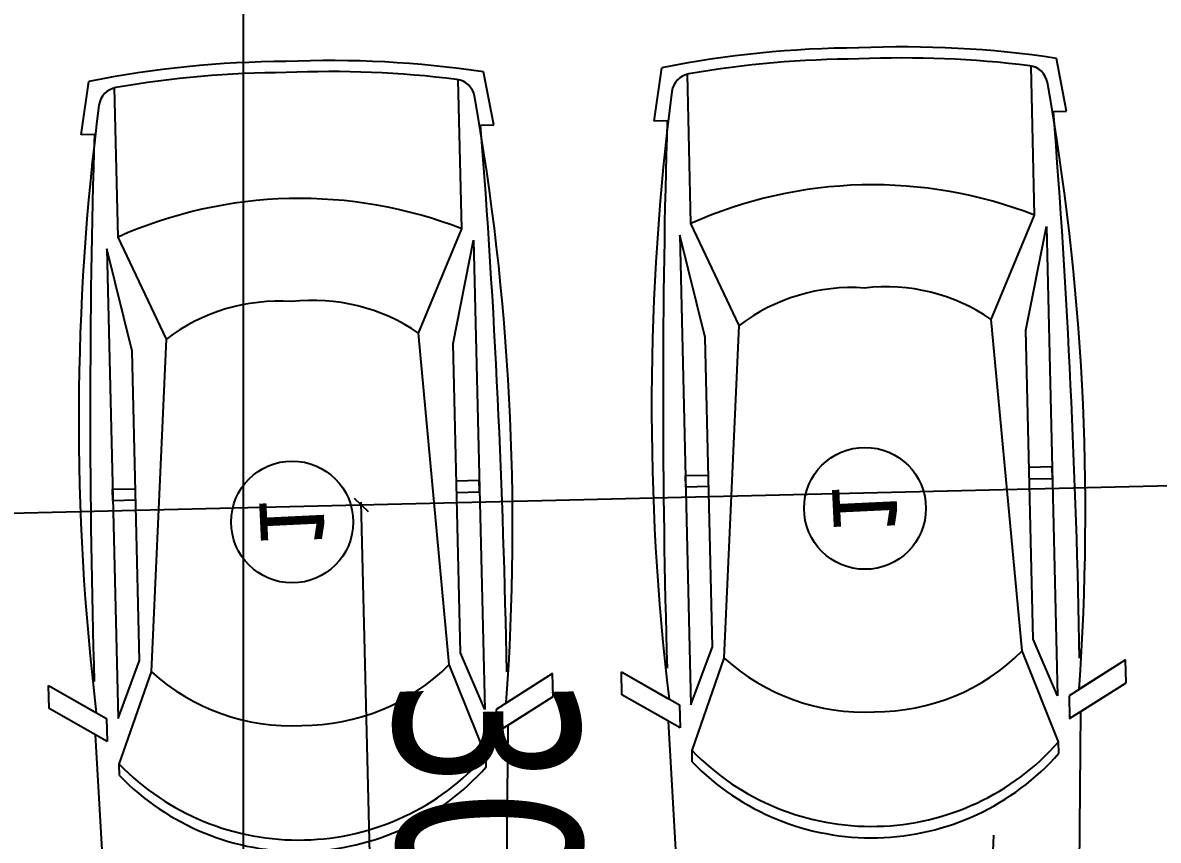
# Model space of a CAD drawing. Header units: millimetres. Extents: x 43168.9 to 43194.6, y -25545.1 to -25543.4.
# Drawn here: x 43169.4706 to 43169.5697, y -25544.7474 to -25544.676 of the extents above; entities that cross this region are included whole.
import ezdxf
from ezdxf.enums import TextEntityAlignment as Align

# ---------------------------------------------------------------- set-up
doc = ezdxf.new("R2010")
doc.units = ezdxf.units.MM
doc.header["$LTSCALE"] = 200
doc.linetypes.add('DASHDOT', pattern=[1, 0.5, -0.25, 0, -0.25])
doc.linetypes.add('DASHDOT2', pattern=[0.5, 0.25, -0.125, 0, -0.125])
for name, color, linetype in [('aks_sgh', 5, 'DASHDOT2'), ('olcu-uyg_sgh', 193, 'Continuous'), ('yapi-yaklasma_sgh', 41, 'DASHDOT')]:
    doc.layers.add(name, color=color, linetype=linetype)
doc.styles.add('dim', font='VERDANA.TTF', dxfattribs={"width": 0.7})
doc.styles.add('text1', font='VERDANA.TTF')

msp = doc.modelspace()

# ---------------------------------------------------------------- linework, layer by layer
at = {"color": 0}
for p, q in [((43169.52572455609, -25544.68462678773), (43169.52638758435, -25544.6799670565)), ((43169.55893002118, -25544.69283876966), (43169.55861996, -25544.67981809993)), ((43169.56171496179, -25544.68376974828), (43169.5608308865, -25544.67914685822)), ((43169.50894419162, -25544.6940290821), (43169.50863413045, -25544.68100841237)), ((43169.51172913224, -25544.68496006072), (43169.51084505695, -25544.68033717067)), ((43169.52893801643, -25544.6935529692), (43169.52862795525, -25544.68053229947)), ((43169.47573872654, -25544.68581710017), (43169.47640175479, -25544.68115736894)), ((43169.47895218688, -25544.69474328164), (43169.4786421257, -25544.68172261191)), ((43169.56057351569, -25544.68379692953), (43169.56171496179, -25544.68376974828)), ((43169.5607152283, -25544.68379355493), (43169.56171496179, -25544.68376974828)), ((43169.51058768613, -25544.68498724198), (43169.51172913224, -25544.68496006072)), ((43169.51072939875, -25544.68498386737), (43169.51172913224, -25544.68496006072)), ((43169.5268660022, -25544.68459960647), (43169.52572455609, -25544.68462678773)), ((43169.52672428959, -25544.68460298108), (43169.52572455609, -25544.68462678773)), ((43169.47688017265, -25544.68578991892), (43169.47573872654, -25544.68581710017)), ((43169.47673846003, -25544.68579329352), (43169.47573872654, -25544.68581710017)), ((43169.55514534708, -25544.70193159769), (43169.55893002118, -25544.69283876966)), ((43169.53315121026, -25544.70245534402), (43169.52893801643, -25544.6935529692)), ((43169.5581683542, -25544.70285991122), (43169.55995356132, -25544.6938146965)), ((43169.55995356132, -25544.6938146965), (43169.56092963403, -25544.73480376965)), ((43169.48316538071, -25544.70364565646), (43169.47895218688, -25544.69474328164)), ((43169.50515951752, -25544.70312191013), (43169.50894419162, -25544.6940290821)), ((43169.52796208959, -25544.69457650934), (43169.52893816229, -25544.73556558249)), ((43169.53017581644, -25544.70352649746), (43169.52796208959, -25544.69457650934)), ((43169.47797626004, -25544.69576682178), (43169.47895233274, -25544.73675589493)), ((43169.48018998688, -25544.7047168099), (43169.47797626004, -25544.69576682178)), ((43169.50818252465, -25544.70405022367), (43169.50996773176, -25544.69500500894)), ((43169.50996773176, -25544.69500500894), (43169.51094380447, -25544.73599408209)), ((43169.53184213617, -25544.73149522857), (43169.53315121026, -25544.70245534402)), ((43169.55783520694, -25544.73087625564), (43169.55514534708, -25544.70193159769)), ((43169.55881113379, -25544.7298527155), (43169.5581683542, -25544.70285991122)), ((43169.48185630661, -25544.73268554101), (43169.48316538071, -25544.70364565646)), ((43169.50784937739, -25544.73206656808), (43169.50515951752, -25544.70312191013)), ((43169.53081859602, -25544.73051930173), (43169.53017581644, -25544.70352649746)), ((43169.48083276647, -25544.73170961417), (43169.48018998688, -25544.7047168099)), ((43169.50882530423, -25544.73104302794), (43169.50818252465, -25544.70405022367)), ((43169.52846202927, -25544.71557091266), (43169.53046149625, -25544.71552329936)), ((43169.52848583592, -25544.71657064615), (43169.52846202927, -25544.71557091266)), ((43169.560453501, -25544.71480909982), (43169.55845403401, -25544.71485671312)), ((43169.56047730765, -25544.71580883331), (43169.560453501, -25544.71480909982)), ((43169.47847619971, -25544.7167612251), (43169.4804756667, -25544.7167136118)), ((43169.51046767144, -25544.71599941226), (43169.50846820446, -25544.71604702557)), ((43169.5104914781, -25544.71699914575), (43169.51046767144, -25544.71599941226)), ((43169.5304853029, -25544.71652303285), (43169.52848583592, -25544.71657064615)), ((43169.55847784066, -25544.71585644662), (43169.56047730765, -25544.71580883331)), ((43169.47850000636, -25544.7177609586), (43169.47847619971, -25544.7167612251)), ((43169.48049947335, -25544.71771334529), (43169.47850000636, -25544.7177609586)), ((43169.50849201111, -25544.71704675905), (43169.5104914781, -25544.71699914575)), ((43169.52893816229, -25544.73556558249), (43169.53081859602, -25544.73051930173)), ((43169.56092963403, -25544.73480376965), (43169.55881113379, -25544.7298527155)), ((43169.51094380447, -25544.73599408209), (43169.50882530423, -25544.73104302794)), ((43169.5290333889, -25544.73956451646), (43169.53184213617, -25544.73149522857)), ((43169.56102486062, -25544.73880270362), (43169.55783520694, -25544.73087625564)), ((43169.47895233274, -25544.73675589493), (43169.48083276647, -25544.73170961417)), ((43169.51103903107, -25544.73999301606), (43169.50784937739, -25544.73206656808)), ((43169.56685661502, -25544.73166172927), (43169.56192936751, -25544.734779963)), ((43169.56685661502, -25544.73166172927), (43169.56291481701, -25544.73415631625)), ((43169.56690422832, -25544.73366119625), (43169.56685661502, -25544.73166172927)), ((43169.56690422832, -25544.73366119625), (43169.56685661502, -25544.73166172927)), ((43169.47904755935, -25544.7407548289), (43169.48185630661, -25544.73268554101)), ((43169.51687078546, -25544.73285204171), (43169.51194353796, -25544.73597027544)), ((43169.51687078546, -25544.73285204171), (43169.51292898746, -25544.73534662869)), ((43169.51691839877, -25544.73485150869), (43169.51687078546, -25544.73285204171)), ((43169.51691839877, -25544.73485150869), (43169.51687078546, -25544.73285204171)), ((43169.5228683414, -25544.73270922192), (43169.5279384288, -25544.73558938914)), ((43169.5228683414, -25544.73270922192), (43169.52692441132, -25544.7350133557)), ((43169.52291595469, -25544.73470868891), (43169.5228683414, -25544.73270922192)), ((43169.52291595469, -25544.73470868891), (43169.5228683414, -25544.73270922192)), ((43169.47288251184, -25544.73389953437), (43169.47795259925, -25544.73677970158)), ((43169.47288251184, -25544.73389953437), (43169.47693858176, -25544.73620366814)), ((43169.47293012514, -25544.73589900135), (43169.47288251184, -25544.73389953437)), ((43169.47293012514, -25544.73589900135), (43169.47288251184, -25544.73389953437)), ((43169.56197698082, -25544.73677942998), (43169.56690422832, -25544.73366119625)), ((43169.56296243032, -25544.73615578324), (43169.56690422832, -25544.73366119625)), ((43169.51199115126, -25544.73796974243), (43169.51691839877, -25544.73485150869)), ((43169.51297660076, -25544.73734609568), (43169.51691839877, -25544.73485150869)), ((43169.52798604211, -25544.73758885613), (43169.52291595469, -25544.73470868891)), ((43169.52697202462, -25544.73701282268), (43169.52291595469, -25544.73470868891)), ((43169.56192936751, -25544.734779963), (43169.56197698082, -25544.73677942998)), ((43169.47800021255, -25544.73877916857), (43169.47293012514, -25544.73589900135)), ((43169.47698619507, -25544.73820313512), (43169.47293012514, -25544.73589900135)), ((43169.51194353796, -25544.73597027544), (43169.51199115126, -25544.73796974243)), ((43169.5279384288, -25544.73558938914), (43169.52798604211, -25544.73758885613)), ((43169.5627067697, -25544.76335280685), (43169.56296243032, -25544.73615578324)), ((43169.47795259925, -25544.73677970158), (43169.47800021255, -25544.73877916857)), ((43169.51272094014, -25544.76454311929), (43169.51297660076, -25544.73734609568)), ((43169.52852194669, -25544.76416684996), (43169.52697202462, -25544.73701282268)), ((43169.47853611714, -25544.7653571624), (43169.47698619507, -25544.73820313512)), ((43169.56104866728, -25544.73980243711), (43169.56102486062, -25544.73880270362)), ((43169.51106283772, -25544.74099274955), (43169.51103903107, -25544.73999301606)), ((43169.52905719555, -25544.74056424995), (43169.5290333889, -25544.73956451646)), ((43169.479071366, -25544.74175456239), (43169.47904755935, -25544.7407548289)), ((43169.55462189247, -25544.76396268746), (43169.55537313162, -25544.74693969142))]:
    msp.add_line(p, q, dxfattribs=at)
at = {"color": 0, "linetype": 'ByBlock', "lineweight": -2}
msp.add_line((43169.50079718493, -25544.71872725393), (43169.49956896384, -25544.7175561549), dxfattribs=at)
for p, q in [((43169.53881316421, -25544.71868226546), (43169.53881316421, -25544.71868226546)), ((43169.48882733466, -25544.71987257791), (43169.48882733466, -25544.71987257791))]:
    msp.add_line(p, q)
at = {"linetype": 'Continuous'}
for centre in [(43169.54412710176, -25544.71842836055), (43169.49414127221, -25544.71961867299)]:
    msp.add_circle(centre, 0.005320000000000346, dxfattribs=at)
at = {"color": 0}
for centre, radius, start, end in [((43169.54392455429, -25544.76788822439), 0.08965309296207911, 90.20920210520774, 101.280314080021), ((43169.54749875428, -25544.76780311197), 0.08965309296207911, 81.44794005489605, 92.51904979442061), ((43169.49393872474, -25544.76907853683), 0.08965309296207911, 90.20920210520774, 101.280314080021), ((43169.49751292473, -25544.76899342441), 0.08965309296207911, 81.44794005489605, 92.51904979442061), ((43169.54392455429, -25544.76788822439), 0.08868921503438901, 90.20920210520774, 99.8525898110981), ((43169.54749875428, -25544.76780311197), 0.08868921503438901, 82.87566179897829, 92.51904979442061), ((43169.55827501301, -25544.68158473842), 0.0018, 10.08794608925296, 82.87566179897829), ((43169.49393872474, -25544.76907853683), 0.08868921503438901, 90.20920210520774, 99.8525898110981), ((43169.49751292473, -25544.76899342441), 0.08868921503438901, 82.87566179897829, 92.51904979442061), ((43169.50828918346, -25544.68277505086), 0.0018, 10.08794608925296, 82.87566179897829), ((43169.52905660148, -25544.68228051639), 0.0018, 99.8525898110981, 172.6403063385882), ((43169.47907077193, -25544.68347082883), 0.0018, 99.8525898110981, 172.6403063385882), ((43169.73989091429, -25544.70951230693), 0.2143856953616721, 172.6403063385882, 186.8483536933566), ((43169.34897588173, -25544.71882116568), 0.2143856953616721, 355.8798989305535, 10.08794608925296), ((43169.29899005217, -25544.72001147812), 0.2143856953616721, 355.8798989305535, 10.08794608925296), ((43169.68990508474, -25544.71070261937), 0.2143856953616721, 172.6403063385882, 186.8483536933566), ((43168.77240004281, -25544.7453425062), 0.7905727552520726, 1.002819377198221, 4.464956657813337), ((43168.72241421326, -25544.74653281864), 0.7905727552520726, 1.002819377198221, 4.464956657813337), ((43170.31707560831, -25544.7085591506), 0.7905727552520726, 178.2632958276422, 181.7254338023045), ((43170.26708977875, -25544.70974946304), 0.7905727552520726, 178.2632958276422, 181.7254338023045), ((43169.54479105825, -25544.72918627512), 0.03900065930309958, 91.36412606485756, 113.983991346845), ((43169.54479105825, -25544.72918627512), 0.03900065930309958, 68.74426118742127, 91.36412606485756), ((43169.49480522869, -25544.73037658756), 0.03900065930309958, 91.36412606485756, 113.983991346845), ((43169.49480522869, -25544.73037658756), 0.03900065930309958, 68.74426118742127, 91.36412606485756), ((43169.54296213267, -25544.71539233847), 0.01623637964533992, 86.06319933715106, 127.1752903380783), ((43169.54596133315, -25544.71532091851), 0.01623637964533992, 55.55296332372676, 96.66505340765364), ((43169.49297630312, -25544.71658265091), 0.01623637964533992, 86.06319933715106, 127.1752903380783), ((43169.49597550359, -25544.71651123096), 0.01623637964533992, 55.55296332372676, 96.66505340765364), ((43169.54402693768, -25544.71810113669), 0.0181072108613248, 227.7067496705724, 272.9464799441023), ((43169.54502667117, -25544.71807733004), 0.0181072108613248, 269.781772345199, 315.0215019798766), ((43169.49504084161, -25544.71926764248), 0.0181072108613248, 269.781772345199, 315.0215019798766), ((43169.49404110812, -25544.71929144914), 0.0181072108613248, 227.7067496705724, 272.9464799441023), ((43169.54467712642, -25544.72440183627), 0.02178608257773878, 271.3641260648575, 318.6228821496106), ((43169.49469129687, -25544.72559214871), 0.02178608257773878, 271.3641260648575, 318.6228821496106), ((43169.54467712642, -25544.72440183627), 0.02178608257773878, 224.1053709096929, 271.3641260648575), ((43169.54470093307, -25544.72540156976), 0.02178608257773878, 271.3641260648575, 318.6228821496106), ((43169.49469129687, -25544.72559214871), 0.02178608257773878, 224.1053709096929, 271.3641260648575), ((43169.49471510352, -25544.7265918822), 0.02178608257773878, 271.3641260648575, 318.6228821496106), ((43169.54470093307, -25544.72540156976), 0.02178608257773878, 224.1053709096929, 271.3641260648575), ((43169.49471510352, -25544.7265918822), 0.02178608257773878, 224.1053709096929, 271.3641260648575)]:
    msp.add_arc(centre, radius, start, end, dxfattribs=at)
at = {"layer": 'aks_sgh'}
msp.add_line((43169.48987904157, -25543.74091939969), (43169.48987904157, -25544.78991939969), dxfattribs=at)
at = {"layer": 'olcu-uyg_sgh'}
for p, q in [((43169.50018307438, -25544.71814170441), (43169.49918335766, -25544.71816550527)), ((43169.50161707597, -25544.77837463688), (43169.50017712417, -25544.71789177524))]:
    msp.add_line(p, q, dxfattribs=at)
at = {"layer": 'yapi-yaklasma_sgh'}
msp.add_line((43169.84012530857, -25544.71004852501), (43169.16399999889, -25544.72614544623), dxfattribs=at)

# ---------------------------------------------------------------- texts
at = {"linetype": 'Continuous', "style": 'text1', "text_generation_flag": 4}
for p in [(43169.54412710176, -25544.71842836055), (43169.49414127221, -25544.71961867299)]:
    msp.add_attdef('1', text='', height=0.005600000000000657, rotation=92.73556609848184, dxfattribs=at).set_placement(p, align=Align.MIDDLE)
at = {"layer": 'olcu-uyg_sgh', "color": 2, "style": 'dim', "width": 0.7}
msp.add_text('300', height=0.016, rotation=271.3638174861802, dxfattribs=at).set_placement((43169.50304355413, -25544.7332674306))

doc.saveas('drawing.dxf')
